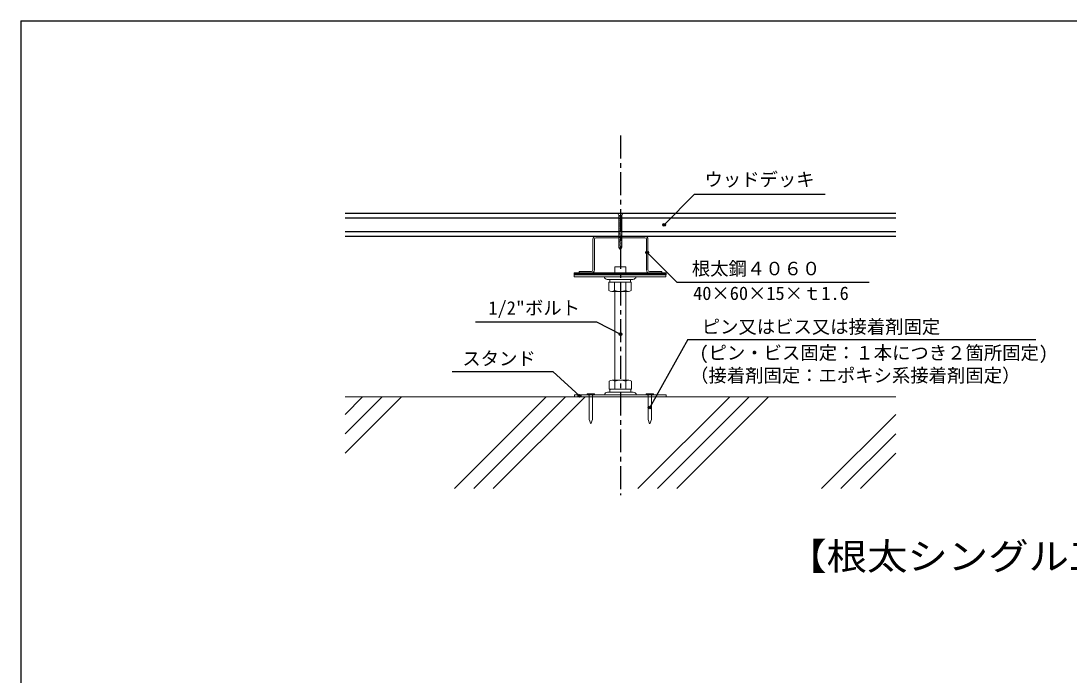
# Model space of a CAD drawing. Units: millimetres, scale not verified. Extents: x -1033 to 1029, y -737 to 700.
# Drawn here: x -1033 to 109, y -13 to 700 of the extents above; entities that cross this region are included whole.
import ezdxf
from ezdxf.enums import TextEntityAlignment as Align

# ---------------------------------------------------------------- set-up
doc = ezdxf.new("R2010")
doc.units = ezdxf.units.MM
doc.header["$LTSCALE"] = 5
doc.header["$PDMODE"] = 32
doc.header["$PDSIZE"] = 3
doc.linetypes.add('CHAIN1', pattern=[8, 5, -1, 1, -1])
for name, color, linetype in [('0-0_中心線', 4, 'CHAIN1'), ('0-2_太線１', 3, 'Continuous'), ('0-3_太線２', 2, 'Continuous'), ('0-6_文字', 7, 'Continuous'), ('F-1_中線', 7, 'Continuous')]:
    doc.layers.add(name, color=color, linetype=linetype)
doc.layers.add('0-1_中線', color=7, linetype='Continuous', lineweight=18)
doc.styles.add('ＭＳ ゴシック', font='')
doc.styles.get('ＭＳ ゴシック').set_extended_font_data('MS Gothic')

msp = doc.modelspace()

# ---------------------------------------------------------------- linework, layer by layer
at = {"layer": '0-0_中心線'}
msp.add_line((-380.012, 575.119), (-380.012, 183.268), dxfattribs=at)
at = {"layer": '0-1_中線'}
for p, q in [((-382.812, 490.519), (-377.212, 490.519)), ((-378.412, 487.666), (-381.612, 486.808)), ((-378.412, 486.423), (-381.612, 485.566)), ((-378.412, 485.181), (-381.612, 484.323)), ((-378.412, 483.939), (-381.612, 483.081)), ((-378.412, 482.696), (-381.612, 481.839)), ((-378.412, 481.454), (-381.612, 480.597)), ((-378.412, 480.212), (-381.612, 479.354)), ((-378.412, 478.969), (-381.612, 478.112)), ((-378.412, 477.727), (-381.612, 476.869)), ((-378.412, 476.485), (-381.612, 475.627)), ((-378.412, 475.242), (-381.612, 474.385)), ((-378.412, 474), (-381.612, 473.142)), ((-378.412, 472.758), (-381.612, 471.9)), ((-378.412, 471.515), (-381.612, 470.658)), ((-378.412, 470.273), (-381.612, 469.416)), ((-378.412, 469.031), (-381.612, 468.173)), ((-680.012, 465.519), (-80.012, 465.519)), ((-410.012, 428.719), (-410.012, 462.319)), ((-408.412, 462.319), (-408.412, 428.719)), ((-406.812, 465.519), (-353.212, 465.519)), ((-406.812, 463.919), (-353.212, 463.919)), ((-378.412, 467.788), (-381.612, 466.931)), ((-378.412, 466.546), (-381.612, 465.688)), ((-378.412, 465.304), (-381.612, 464.446)), ((-378.412, 464.061), (-381.612, 463.204)), ((-378.412, 462.819), (-381.612, 461.962)), ((-378.412, 461.577), (-381.612, 460.719)), ((-378.412, 460.334), (-381.612, 459.477)), ((-378.412, 459.092), (-381.612, 458.235)), ((-378.412, 457.85), (-381.612, 456.992)), ((-351.612, 428.719), (-351.612, 462.319)), ((-350.012, 428.719), (-350.012, 462.319)), ((-378.412, 456.607), (-381.612, 455.75)), ((-378.412, 455.365), (-381.612, 454.508)), ((-378.412, 454.123), (-381.612, 453.265)), ((-430.325, 423.519), (-330.325, 423.519)), ((-425.012, 427.119), (-425.012, 425.519)), ((-425.012, 427.119), (-411.612, 427.119)), ((-425.012, 425.519), (-411.612, 425.519)), ((-374.012, 432.328), (-386.012, 432.328)), ((-386.012, 425.519), (-386.012, 432.328)), ((-374.012, 425.519), (-374.012, 432.328)), ((-348.412, 427.119), (-335.012, 427.119)), ((-348.412, 425.519), (-335.012, 425.519)), ((-335.012, 425.519), (-335.012, 427.119)), ((-330.325, 423.519), (-330.325, 421.219)), ((-394.325, 418.519), (-380.325, 418.519)), ((-392.45, 415.319), (-392.45, 406.256)), ((-368.201, 415.319), (-392.45, 415.319)), ((-391.675, 418.019), (-391.675, 415.819)), ((-391.175, 418.519), (-369.475, 418.519)), ((-391.175, 415.319), (-369.475, 415.319)), ((-370.325, 415.319), (-390.325, 415.319)), ((-386.388, 406.256), (-386.388, 415.319)), ((-366.325, 418.519), (-380.325, 418.519)), ((-374.263, 406.256), (-374.263, 415.319)), ((-368.975, 418.019), (-368.975, 415.819)), ((-368.201, 406.256), (-368.201, 415.319)), ((-371.232, 405.319), (-389.419, 405.319)), ((-386.012, 405.319), (-386.012, 308.719)), ((-374.012, 405.319), (-374.012, 308.719)), ((-389.105, 308.719), (-370.919, 308.719)), ((-392.136, 307.781), (-392.136, 298.719)), ((-392.136, 298.719), (-367.888, 298.719)), ((-391.362, 296.019), (-391.362, 298.219)), ((-369.162, 298.719), (-390.862, 298.719)), ((-390.012, 298.719), (-370.012, 298.719)), ((-386.074, 307.781), (-386.074, 298.719)), ((-373.95, 307.781), (-373.95, 298.719)), ((-368.662, 296.019), (-368.662, 298.219)), ((-367.888, 298.719), (-367.888, 307.781)), ((-680.012, 290.519), (-80.012, 290.519)), ((-660.925, 290.519), (-680.012, 271.431)), ((-618.498, 290.519), (-680.012, 229.005)), ((-639.712, 290.519), (-680.012, 250.218)), ((-460.925, 290.519), (-560.925, 190.519)), ((-439.712, 290.519), (-539.712, 190.519)), ((-418.498, 290.519), (-518.498, 190.519)), ((-430.012, 292.819), (-430.012, 290.519)), ((-330.012, 292.819), (-430.012, 292.819)), ((-430.012, 292.819), (-430.012, 290.519)), ((-330.012, 292.819), (-430.012, 292.819)), ((-430.012, 290.519), (-330.012, 290.519)), ((-430.012, 290.519), (-330.012, 290.519)), ((-416.223, 293.819), (-416.223, 292.819)), ((-414.073, 291.819), (-414.073, 265.819)), ((-410.373, 291.819), (-410.373, 265.819)), ((-394.012, 295.519), (-380.012, 295.519)), ((-394.012, 295.519), (-380.012, 295.519)), ((-369.162, 295.519), (-390.862, 295.519)), ((-366.012, 295.519), (-380.012, 295.519)), ((-366.012, 295.519), (-380.012, 295.519)), ((-260.925, 290.519), (-360.925, 190.519)), ((-352.083, 293.819), (-352.083, 292.819)), ((-349.933, 291.819), (-349.933, 265.819)), ((-346.233, 291.819), (-346.233, 265.819)), ((-239.712, 290.519), (-339.712, 190.519)), ((-330.012, 290.519), (-330.012, 292.819)), ((-330.012, 290.519), (-330.012, 292.819)), ((-218.498, 290.519), (-318.498, 190.519)), ((-412.317, 261.072), (-414.073, 265.819)), ((-412.13, 261.072), (-410.373, 265.819)), ((-348.177, 261.072), (-349.933, 265.819)), ((-347.99, 261.072), (-346.233, 265.819)), ((-80.012, 271.431), (-160.925, 190.519)), ((-80.012, 250.218), (-139.712, 190.519)), ((-80.012, 229.005), (-118.498, 190.519))]:
    msp.add_line(p, q, dxfattribs=at)
for points in [[(-382.812, 490.519), (-382.753, 490.401), (-381.612, 488.119)], [(-377.212, 490.519), (-378.412, 488.119), (-381.612, 488.119)], [(-381.612, 488.119), (-381.612, 453.29), (-380.012, 450.519), (-378.412, 453.29), (-378.412, 488.119)], [(-330.325, 421.219), (-430.325, 421.219), (-430.325, 423.519)], [(-416.223, 293.819), (-408.223, 293.819), (-408.223, 292.819), (-412.223, 292.819), (-416.223, 292.819)], [(-352.083, 293.819), (-344.083, 293.819), (-344.083, 292.819), (-348.083, 292.819), (-352.083, 292.819)]]:
    msp.add_lwpolyline(points, dxfattribs=at)
for centre, radius, start, end in [((-406.812, 462.319), 3.2, 90, 180), ((-406.812, 462.319), 1.6, 90, 180), ((-353.212, 462.319), 3.2, 0, 90), ((-353.212, 462.319), 1.6, 0, 90), ((-411.612, 428.719), 1.6, 270, 0), ((-411.612, 428.719), 3.2, 270, 0), ((-348.412, 428.719), 3.2, 180, 270), ((-348.412, 428.719), 1.6, 180, 270), ((-394.325, 422.137), 3.619, 194.70476, 270), ((-391.175, 418.019), 0.5, 90, 180), ((-391.175, 415.819), 0.5, 180, 270), ((-369.475, 418.019), 0.5, 0, 90), ((-369.475, 415.819), 0.5, 270, 0), ((-366.325, 422.137), 3.619, 270, 345.29523), ((-389.419, 410.686), 5.367, 235.61575, 304.38425), ((-380.325, 425.381), 20.062, 252.41205, 287.58795), ((-371.232, 410.686), 5.367, 235.61575, 304.38425), ((-389.105, 303.351), 5.367, 55.61575, 124.38425), ((-380.012, 288.656), 20.062, 72.41205, 107.58795), ((-370.919, 303.351), 5.367, 55.61575, 124.38425), ((-390.862, 298.219), 0.5, 90, 180), ((-369.162, 298.219), 0.5, 0, 90), ((-415.073, 291.819), 1, 0, 90), ((-409.373, 291.819), 1, 90, 180), ((-394.012, 291.9), 3.619, 90, 165.29524), ((-394.012, 291.9), 3.619, 90, 165.29524), ((-390.862, 296.019), 0.5, 180, 270), ((-369.162, 296.019), 0.5, 270, 0), ((-366.012, 291.9), 3.619, 14.70477, 90), ((-366.012, 291.9), 3.619, 14.70477, 90), ((-350.933, 291.819), 1, 0, 90), ((-345.233, 291.819), 1, 90, 180)]:
    msp.add_arc(centre, radius, start, end, dxfattribs=at)
at = {"layer": '0-2_太線１'}
for p, q in [((-680.012, 465.519), (-80.012, 465.519)), ((-430.325, 425.519), (-430.325, 423.519)), ((-429.387, 425.519), (-430.325, 424.58)), ((-427.973, 425.519), (-429.973, 423.519)), ((-426.558, 425.519), (-428.558, 423.519)), ((-425.144, 425.519), (-427.144, 423.519)), ((-423.73, 425.519), (-425.73, 423.519)), ((-422.316, 425.519), (-424.316, 423.519)), ((-420.901, 425.519), (-422.901, 423.519)), ((-419.487, 425.519), (-421.487, 423.519)), ((-418.073, 425.519), (-420.073, 423.519)), ((-416.659, 425.519), (-418.659, 423.519)), ((-415.245, 425.519), (-417.245, 423.519)), ((-413.83, 425.519), (-415.83, 423.519)), ((-412.416, 425.519), (-414.416, 423.519)), ((-411.002, 425.519), (-413.002, 423.519)), ((-409.588, 425.519), (-411.588, 423.519)), ((-408.174, 425.519), (-410.174, 423.519)), ((-406.759, 425.519), (-408.759, 423.519)), ((-405.345, 425.519), (-407.345, 423.519)), ((-403.931, 425.519), (-405.931, 423.519)), ((-402.517, 425.519), (-404.517, 423.519)), ((-401.102, 425.519), (-403.102, 423.519)), ((-399.688, 425.519), (-401.688, 423.519)), ((-398.274, 425.519), (-400.274, 423.519)), ((-396.86, 425.519), (-398.86, 423.519)), ((-395.446, 425.519), (-397.446, 423.519)), ((-394.031, 425.519), (-396.031, 423.519)), ((-392.617, 425.519), (-394.617, 423.519)), ((-391.203, 425.519), (-393.203, 423.519)), ((-389.789, 425.519), (-391.789, 423.519)), ((-388.375, 425.519), (-390.375, 423.519)), ((-386.96, 425.519), (-388.96, 423.519)), ((-385.546, 425.519), (-387.546, 423.519)), ((-384.132, 425.519), (-386.132, 423.519)), ((-382.718, 425.519), (-384.718, 423.519)), ((-381.303, 425.519), (-383.303, 423.519)), ((-379.889, 425.519), (-381.889, 423.519)), ((-378.475, 425.519), (-380.475, 423.519)), ((-377.061, 425.519), (-379.061, 423.519)), ((-375.647, 425.519), (-377.647, 423.519)), ((-374.232, 425.519), (-376.232, 423.519)), ((-372.818, 425.519), (-374.818, 423.519)), ((-371.404, 425.519), (-373.404, 423.519)), ((-369.99, 425.519), (-371.99, 423.519)), ((-368.576, 425.519), (-370.576, 423.519)), ((-367.161, 425.519), (-369.161, 423.519)), ((-365.747, 425.519), (-367.747, 423.519)), ((-364.333, 425.519), (-366.333, 423.519)), ((-362.919, 425.519), (-364.919, 423.519)), ((-361.504, 425.519), (-363.504, 423.519)), ((-360.09, 425.519), (-362.09, 423.519)), ((-358.676, 425.519), (-360.676, 423.519)), ((-357.262, 425.519), (-359.262, 423.519)), ((-355.848, 425.519), (-357.848, 423.519)), ((-354.433, 425.519), (-356.433, 423.519)), ((-353.019, 425.519), (-355.019, 423.519)), ((-351.605, 425.519), (-353.605, 423.519)), ((-350.191, 425.519), (-352.191, 423.519)), ((-348.777, 425.519), (-350.777, 423.519)), ((-347.362, 425.519), (-349.362, 423.519)), ((-345.948, 425.519), (-347.948, 423.519)), ((-344.534, 425.519), (-346.534, 423.519)), ((-343.12, 425.519), (-345.12, 423.519)), ((-341.705, 425.519), (-343.705, 423.519)), ((-340.291, 425.519), (-342.291, 423.519)), ((-338.877, 425.519), (-340.877, 423.519)), ((-337.463, 425.519), (-339.463, 423.519)), ((-336.049, 425.519), (-338.049, 423.519)), ((-334.634, 425.519), (-336.634, 423.519)), ((-333.22, 425.519), (-335.22, 423.519)), ((-331.806, 425.519), (-333.806, 423.519)), ((-330.392, 425.519), (-332.392, 423.519)), ((-330.325, 424.171), (-330.978, 423.519))]:
    msp.add_line(p, q, dxfattribs=at)
msp.add_lwpolyline([(-430.325, 425.519), (-330.325, 425.519), (-330.325, 423.519)], dxfattribs=at)
at = {"layer": '0-3_太線２'}
for p, q in [((-680.012, 490.519), (-80.012, 490.519)), ((-680.012, 485.519), (-80.012, 485.519)), ((-680.012, 470.519), (-80.012, 470.519)), ((-680.012, 465.519), (-80.012, 465.519))]:
    msp.add_line(p, q, dxfattribs=at)
at = {"layer": '0-6_文字'}
for p, q in [((-332.363, 478.019), (-299.584, 510.798)), ((-156.842, 510.798), (-299.584, 510.798)), ((-350.812, 447.644), (-318.643, 415.474)), ((-318.643, 415.474), (-108.934, 415.474)), ((-538.057, 372.188), (-405.907, 372.188)), ((-405.907, 372.188), (-380.012, 358.875)), ((-306.686, 352.886), (-348.083, 278.888)), ((-306.686, 352.886), (72.731, 352.886))]:
    msp.add_line(p, q, dxfattribs=at)
msp.add_lwpolyline([(-563.38, 318.294), (-453.708, 318.294), (-424.484, 291.669)], dxfattribs=at)
for p in [(-332.363, 478.019), (-350.812, 447.644), (-380.012, 358.875), (-424.484, 291.669), (-348.083, 278.888)]:
    msp.add_point(p, dxfattribs=at)
at = {"layer": 'F-1_中線'}
for q in [(1029.276, 699.989), (-1033.224, -725.011)]:
    msp.add_line((-1033.224, 699.989), q, dxfattribs=at)

# ---------------------------------------------------------------- texts
at = {"layer": '0-6_文字', "style": 'ＭＳ ゴシック'}
for s, p in [('ウッドデッキ', (-288.378, 515.642)), ('根太鋼４０６０', (-302.138, 418.576)), ('40×60×15×ｔ1.6', (-300.747, 391.66)), ('1/2"ボルト', (-523.859, 375.66)), ('ピン又はビス又は接着剤固定', (-291.397, 355.195)), ('(ピン・ビス固定：１本につき２箇所固定)', (-293.912, 326.792)), ('スタンド', (-552.241, 320.494)), ('（接着剤固定：エポキシ系接着剤固定）', (-304.102, 302.148))]:
    msp.add_text(s, height=14.66, dxfattribs=at).set_placement(p, align=Align.BOTTOM_LEFT)
at = {"layer": '0-6_文字', "style": 'ＭＳ ゴシック', "width": 1.1}
msp.add_text('【根太シングル工法】', height=29.33, dxfattribs=at).set_placement((-199.253, 93.356), align=Align.BOTTOM_LEFT)

doc.saveas('drawing.dxf')
